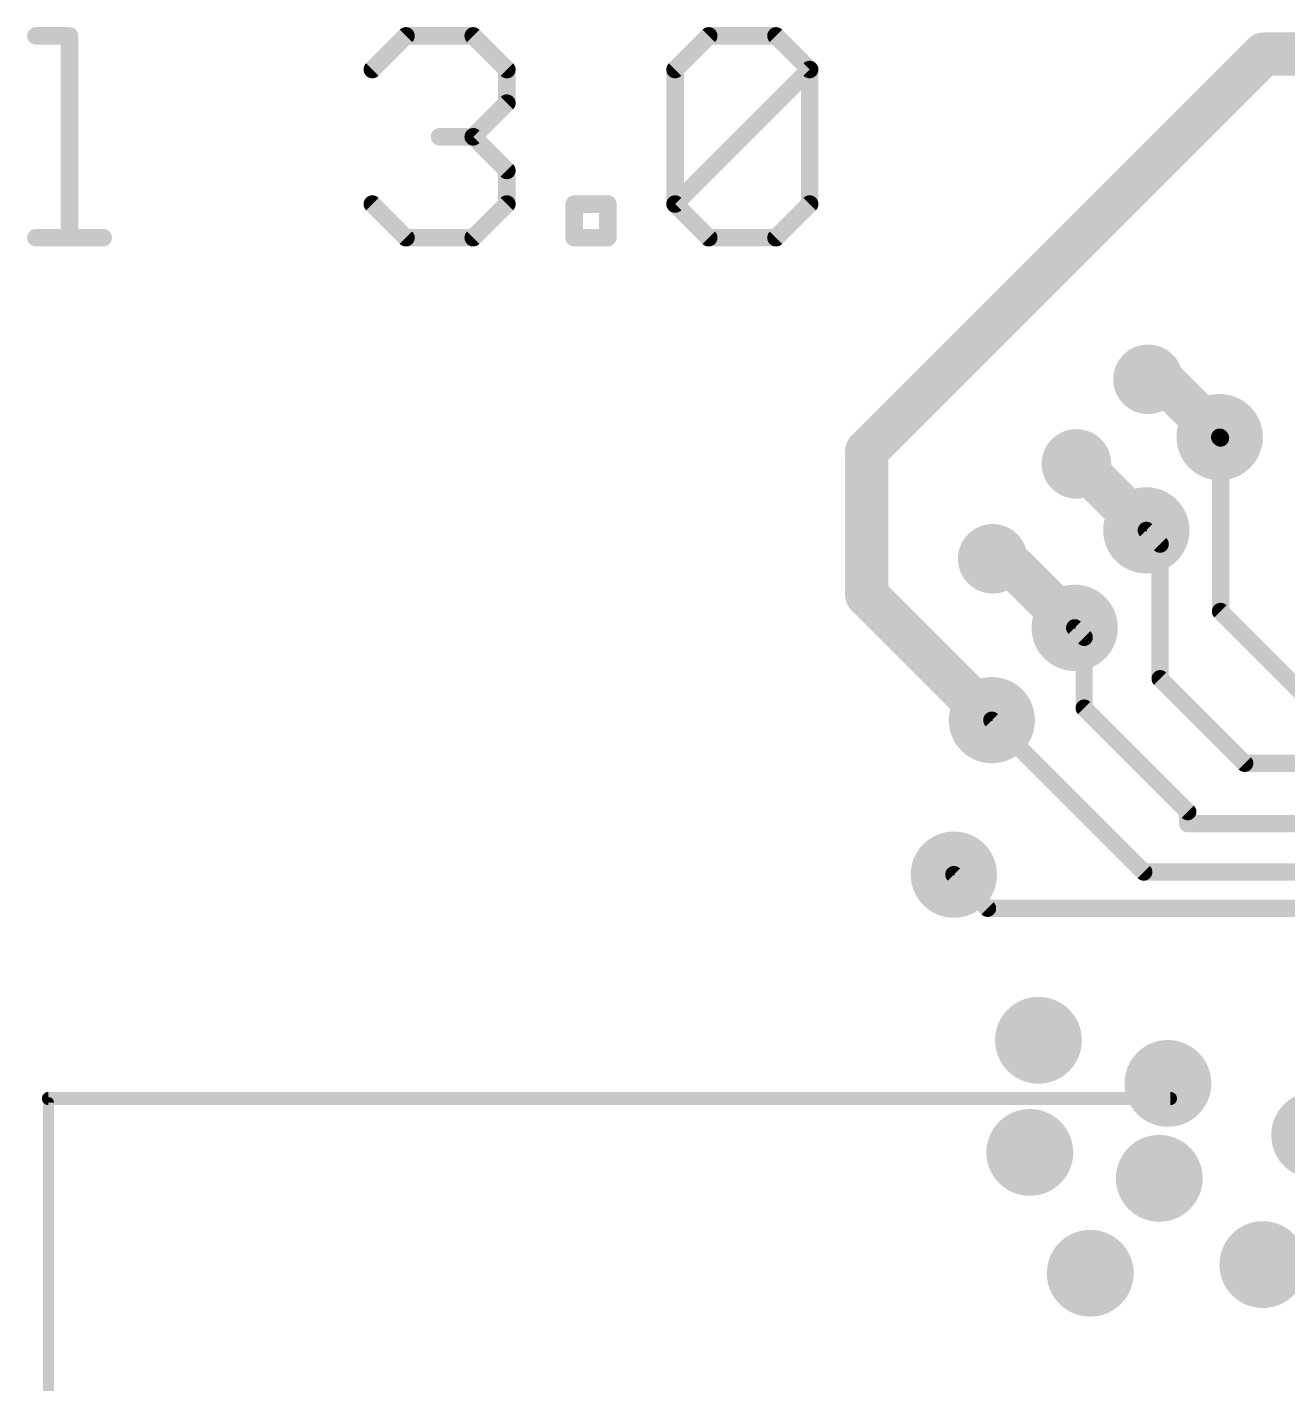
# Model space of a CAD drawing. Extents: x -18 to 155, y -13 to 99.
# Drawn here: x 37.98 to 52.59, y 60.12 to 75.84 of the extents above; entities that cross this region are included whole.
import ezdxf

# ---------------------------------------------------------------- set-up
doc = ezdxf.new("R2010")
doc.units = 0
for name, color, linetype in [('1', 22, 'CONTINUOUS'), ('18', 82, 'CONTINUOUS'), ('21', 253, 'CONTINUOUS'), ('23', 7, 'CONTINUOUS'), ('25', 253, 'CONTINUOUS')]:
    doc.layers.add(name, color=color, linetype=linetype)

# ---------------------------------------------------------------- blocks, each defined once
blk = doc.blocks.new('PIE')
at = {"const_width": 0.5}
blk.add_lwpolyline([(0, -0.25, 1), (0, 0.25, 1), (0, -0.25)], format="xyb", dxfattribs=at)
blk = doc.blocks.new('ROUNDV')
at = {"const_width": 0.5}
blk.add_lwpolyline([(0, -0.25, 1), (0, 0.25, 1), (0, -0.25)], format="xyb", dxfattribs=at)

msp = doc.modelspace()

# ---------------------------------------------------------------- linework, layer by layer
at = {"layer": '1'}
for points, const_width in [([(47.71, 70.93), (52.31, 75.53)], 0.5), ([(52.31, 75.53), (75.83, 75.53)], 0.5), ([(51.13, 71.76), (50.97, 71.76)], 0.5), ([(51.8, 71.09), (51.13, 71.76)], 0.5), ([(47.71, 69.26), (47.71, 70.93)], 0.5), ([(51.81, 71.08), (51.8, 71.09)], 0.2), ([(51.81, 69.07), (51.81, 71.08)], 0.2), ([(50.18, 70.78), (50.14, 70.78)], 0.5), ([(50.95, 70.01), (50.18, 70.78)], 0.5), ([(51.11, 69.85), (50.95, 70.01)], 0.2), ([(49.42, 69.58), (49.17, 69.68)], 0.5), ([(50.12, 68.88), (49.42, 69.58)], 0.5), ([(51.11, 68.29), (51.11, 69.85)], 0.2), ([(49.16, 67.81), (47.71, 69.26)], 0.5), ([(53.07, 67.81), (51.81, 69.07)], 0.2), ([(50.23, 68.77), (50.12, 68.88)], 0.2), ([(50.23, 67.95), (50.23, 68.77)], 0.2), ([(52.09, 67.31), (51.11, 68.29)], 0.2), ([(51.43, 66.75), (50.23, 67.95)], 0.2), ([(50.92, 66.05), (49.16, 67.81)], 0.2), ([(57.84, 67.31), (52.09, 67.31)], 0.2), ([(51.43, 66.61), (51.43, 66.75)], 0.2), ([(57.9284, 66.61), (51.43, 66.61)], 0.2), ([(49.11, 65.63), (48.72, 66.02)], 0.2), ([(57.99, 66.05), (50.92, 66.05)], 0.2), ([(57.62, 65.63), (49.11, 65.63)], 0.2)]:
    msp.add_lwpolyline(points, dxfattribs=dict(at, const_width=const_width))
for points, const_width in [([(52.31, 75.655, 1), (52.31, 75.405)], 0.25), ([(52.3984, 75.4416, 1), (52.2216, 75.6184)], 0.25), ([(50.97, 71.885, 1), (50.97, 71.635)], 0.25), ([(51.2184, 71.8484, 1), (51.0416, 71.6716)], 0.25), ([(51.13, 71.635, 1), (51.13, 71.885)], 0.25), ([(51.7116, 71.0016, 1), (51.8884, 71.1784)], 0.25), ([(47.835, 70.93, 1), (47.585, 70.93)], 0.25), ([(47.6216, 71.0184, 1), (47.7984, 70.8416)], 0.25), ([(51.8354, 71.1254, 1), (51.7646, 71.0546)], 0.1), ([(51.86, 71.08, 1), (51.76, 71.08)], 0.1), ([(51.7746, 71.0446, 1), (51.8454, 71.1154)], 0.1), ([(50.14, 70.905, 1), (50.14, 70.655)], 0.25), ([(50.2684, 70.8684, 1), (50.0916, 70.6916)], 0.25), ([(50.18, 70.655, 1), (50.18, 70.905)], 0.25), ([(50.8616, 69.9216, 1), (51.0384, 70.0984)], 0.25), ([(50.9854, 70.0454, 1), (50.9146, 69.9746)], 0.1), ([(49.2164, 69.7961, 1), (49.1236, 69.5639)], 0.25), ([(49.5084, 69.6684, 1), (49.3316, 69.4916)], 0.25), ([(49.3736, 69.4639, 1), (49.4664, 69.6961)], 0.25), ([(51.16, 69.85, 1), (51.06, 69.85)], 0.1), ([(51.0746, 69.8146, 1), (51.1454, 69.8854)], 0.1), ([(47.7984, 69.3484, 1), (47.6216, 69.1716)], 0.25), ([(47.585, 69.26, 1), (47.835, 69.26)], 0.25), ([(50.0316, 68.7916, 1), (50.2084, 68.9684)], 0.25), ([(51.8454, 69.1054, 1), (51.7746, 69.0346)], 0.1), ([(51.76, 69.07, 1), (51.86, 69.07)], 0.1), ([(50.1554, 68.9154, 1), (50.0846, 68.8446)], 0.1), ([(50.28, 68.77, 1), (50.18, 68.77)], 0.1), ([(50.1946, 68.7346, 1), (50.2654, 68.8054)], 0.1), ([(51.1454, 68.3254, 1), (51.0746, 68.2546)], 0.1), ([(51.06, 68.29, 1), (51.16, 68.29)], 0.1), ([(49.0716, 67.7216, 1), (49.2484, 67.8984)], 0.25), ([(50.2654, 67.9854, 1), (50.1946, 67.9146)], 0.1), ([(50.18, 67.95, 1), (50.28, 67.95)], 0.1), ([(49.1954, 67.8454, 1), (49.1246, 67.7746)], 0.1), ([(52.09, 67.36, 1), (52.09, 67.26)], 0.1), ([(52.0546, 67.2746, 1), (52.1254, 67.3454)], 0.1), ([(51.48, 66.75, 1), (51.38, 66.75)], 0.1), ([(51.3946, 66.7146, 1), (51.4654, 66.7854)], 0.1), ([(51.43, 66.66, 1), (51.43, 66.56)], 0.1), ([(51.38, 66.61, 1), (51.48, 66.61)], 0.1), ([(48.7554, 66.0554, 1), (48.6846, 65.9846)], 0.1), ([(50.92, 66.1, 1), (50.92, 66)], 0.1), ([(50.8846, 66.0146, 1), (50.9554, 66.0854)], 0.1), ([(49.11, 65.68, 1), (49.11, 65.58)], 0.1), ([(49.0746, 65.5946, 1), (49.1454, 65.6654)], 0.1)]:
    msp.add_lwpolyline(points, format="xyb", dxfattribs=dict(at, const_width=const_width))
at = {"layer": '21'}
for points, const_width in [([(51.229, 63.425), (38.229, 63.425)], 0.1524), ([(38.23, 53.98), (38.23, 63.378)], 0.127)]:
    msp.add_lwpolyline(points, dxfattribs=dict(at, const_width=const_width))
for points, const_width in [([(38.229, 63.4631, 1), (38.229, 63.3869)], 0.0762), ([(38.2618, 63.378, 1), (38.1983, 63.378)], 0.0635), ([(51.229, 63.3869, 1), (51.229, 63.4631)], 0.0762)]:
    msp.add_lwpolyline(points, format="xyb", dxfattribs=dict(at, const_width=const_width))
at = {"layer": '23'}
for p in [(51.8, 71.09), (50.95, 70.01), (50.12, 68.88), (49.16, 67.81), (48.72, 66.02)]:
    msp.add_point(p, dxfattribs=at)
at = {"layer": '25', "const_width": 0.2032}
for points in [[(38.0836, 75.7404), (38.4733, 75.7404)], [(38.4733, 75.7404), (38.4733, 73.4016)], [(41.9815, 75.3506), (42.3713, 75.7404)], [(42.3713, 75.7404), (43.1509, 75.7404)], [(43.1509, 75.7404), (43.5407, 75.3506)], [(45.4897, 75.3506), (45.8795, 75.7404)], [(45.8795, 75.7404), (46.6591, 75.7404)], [(46.6591, 75.7404), (47.0489, 75.3506)], [(43.5407, 75.3506), (43.5407, 74.9608)], [(45.4897, 73.7914), (45.4897, 75.3506)], [(45.4897, 73.7914), (47.0489, 75.3506)], [(47.0489, 75.3506), (47.0489, 73.7914)], [(43.5407, 74.9608), (43.1509, 74.571)], [(43.1509, 74.571), (42.7611, 74.571)], [(43.1509, 74.571), (43.5407, 74.1812)], [(43.5407, 74.1812), (43.5407, 73.7914)], [(42.3713, 73.4016), (41.9815, 73.7914)], [(43.5407, 73.7914), (43.1509, 73.4016)], [(44.3203, 73.4016), (44.3203, 73.7914)], [(44.3203, 73.7914), (44.7101, 73.7914)], [(44.7101, 73.7914), (44.7101, 73.4016)], [(45.8795, 73.4016), (45.4897, 73.7914)], [(47.0489, 73.7914), (46.6591, 73.4016)], [(38.0836, 73.4016), (38.8631, 73.4016)], [(43.1509, 73.4016), (42.3713, 73.4016)], [(44.7101, 73.4016), (44.3203, 73.4016)], [(46.6591, 73.4016), (45.8795, 73.4016)]]:
    msp.add_lwpolyline(points, dxfattribs=at)
at = {"layer": '25', "const_width": 0.1016}
for points in [[(38.0836, 75.7912, 1), (38.0836, 75.6896)], [(38.5241, 75.7404, 1), (38.4225, 75.7404)], [(38.4733, 75.6896, 1), (38.4733, 75.7912)], [(42.3713, 75.7912, 1), (42.3713, 75.6896)], [(42.4073, 75.7045, 1), (42.3354, 75.7763)], [(43.1869, 75.7763, 1), (43.115, 75.7045)], [(43.1509, 75.6896, 1), (43.1509, 75.7912)], [(45.8795, 75.7912, 1), (45.8795, 75.6896)], [(45.9155, 75.7045, 1), (45.8436, 75.7763)], [(46.6951, 75.7763, 1), (46.6232, 75.7045)], [(46.6591, 75.6896, 1), (46.6591, 75.7912)], [(41.9456, 75.3865, 1), (42.0175, 75.3147)], [(43.5915, 75.3506, 1), (43.4899, 75.3506)], [(43.5048, 75.3147, 1), (43.5767, 75.3865)], [(45.5405, 75.3506, 1), (45.4389, 75.3506)], [(45.4538, 75.3865, 1), (45.5257, 75.3147)], [(47.0997, 75.3506, 1), (46.9981, 75.3506)], [(47.0849, 75.3147, 1), (47.013, 75.3865)], [(47.013, 75.3147, 1), (47.0849, 75.3865)], [(43.4899, 74.9608, 1), (43.5915, 74.9608)], [(43.5767, 74.9249, 1), (43.5048, 74.9967)], [(42.7611, 74.6218, 1), (42.7611, 74.5202)], [(43.1869, 74.6069, 1), (43.115, 74.5351)], [(43.115, 74.6069, 1), (43.1869, 74.5351)], [(43.1509, 74.5202, 1), (43.1509, 74.6218)], [(43.5915, 74.1812, 1), (43.4899, 74.1812)], [(43.5048, 74.1453, 1), (43.5767, 74.2171)], [(42.0175, 73.8273, 1), (41.9456, 73.7555)], [(43.4899, 73.7914, 1), (43.5915, 73.7914)], [(43.5767, 73.7555, 1), (43.5048, 73.8273)], [(44.3711, 73.7914, 1), (44.2695, 73.7914)], [(44.3203, 73.8422, 1), (44.3203, 73.7406)], [(44.7609, 73.7914, 1), (44.6593, 73.7914)], [(44.7101, 73.7406, 1), (44.7101, 73.8422)], [(45.5257, 73.8273, 1), (45.4538, 73.7555)], [(45.4538, 73.8273, 1), (45.5257, 73.7555)], [(45.4389, 73.7914, 1), (45.5405, 73.7914)], [(46.9981, 73.7914, 1), (47.0997, 73.7914)], [(47.0849, 73.7555, 1), (47.013, 73.8273)], [(38.0836, 73.4524, 1), (38.0836, 73.3508)], [(38.4225, 73.4016, 1), (38.5241, 73.4016)], [(38.8631, 73.3508, 1), (38.8631, 73.4524)], [(42.3713, 73.4524, 1), (42.3713, 73.3508)], [(42.3354, 73.3657, 1), (42.4073, 73.4375)], [(43.115, 73.4375, 1), (43.1869, 73.3657)], [(43.1509, 73.3508, 1), (43.1509, 73.4524)], [(44.3203, 73.4524, 1), (44.3203, 73.3508)], [(44.2695, 73.4016, 1), (44.3711, 73.4016)], [(44.6593, 73.4016, 1), (44.7609, 73.4016)], [(44.7101, 73.3508, 1), (44.7101, 73.4524)], [(45.8795, 73.4524, 1), (45.8795, 73.3508)], [(45.8436, 73.3657, 1), (45.9155, 73.4375)], [(46.6232, 73.4375, 1), (46.6951, 73.3657)], [(46.6591, 73.3508, 1), (46.6591, 73.4524)]]:
    msp.add_lwpolyline(points, format="xyb", dxfattribs=at)

# ---------------------------------------------------------------- block references
at = {"layer": '1'}
for p in [(51.8, 71.09), (50.95, 70.01), (50.12, 68.88), (49.16, 67.81), (48.72, 66.02)]:
    msp.add_blockref('PIE', p, dxfattribs=at)
at = {"layer": '18'}
for p, xscale, yscale in [((50.97, 71.76), 0.8064, 0.8064), ((50.14, 70.78), 0.8064, 0.8064), ((49.17, 69.68), 0.8064, 0.8064), ((49.7, 64.1), 1.0064, 1.0064), ((51.2, 63.6), 1.0064, 1.0064), ((52.9, 63), 1.0064, 1.0064), ((49.6, 62.8), 1.0064, 1.0064), ((51.1, 62.5), 1.0064, 1.0064), ((52.3, 61.5), 1.0064, 1.0064), ((50.3, 61.4), 1.0064, 1.0064)]:
    msp.add_blockref('ROUNDV', p, dxfattribs=dict(at, xscale=xscale, yscale=yscale))

doc.saveas('drawing.dxf')
